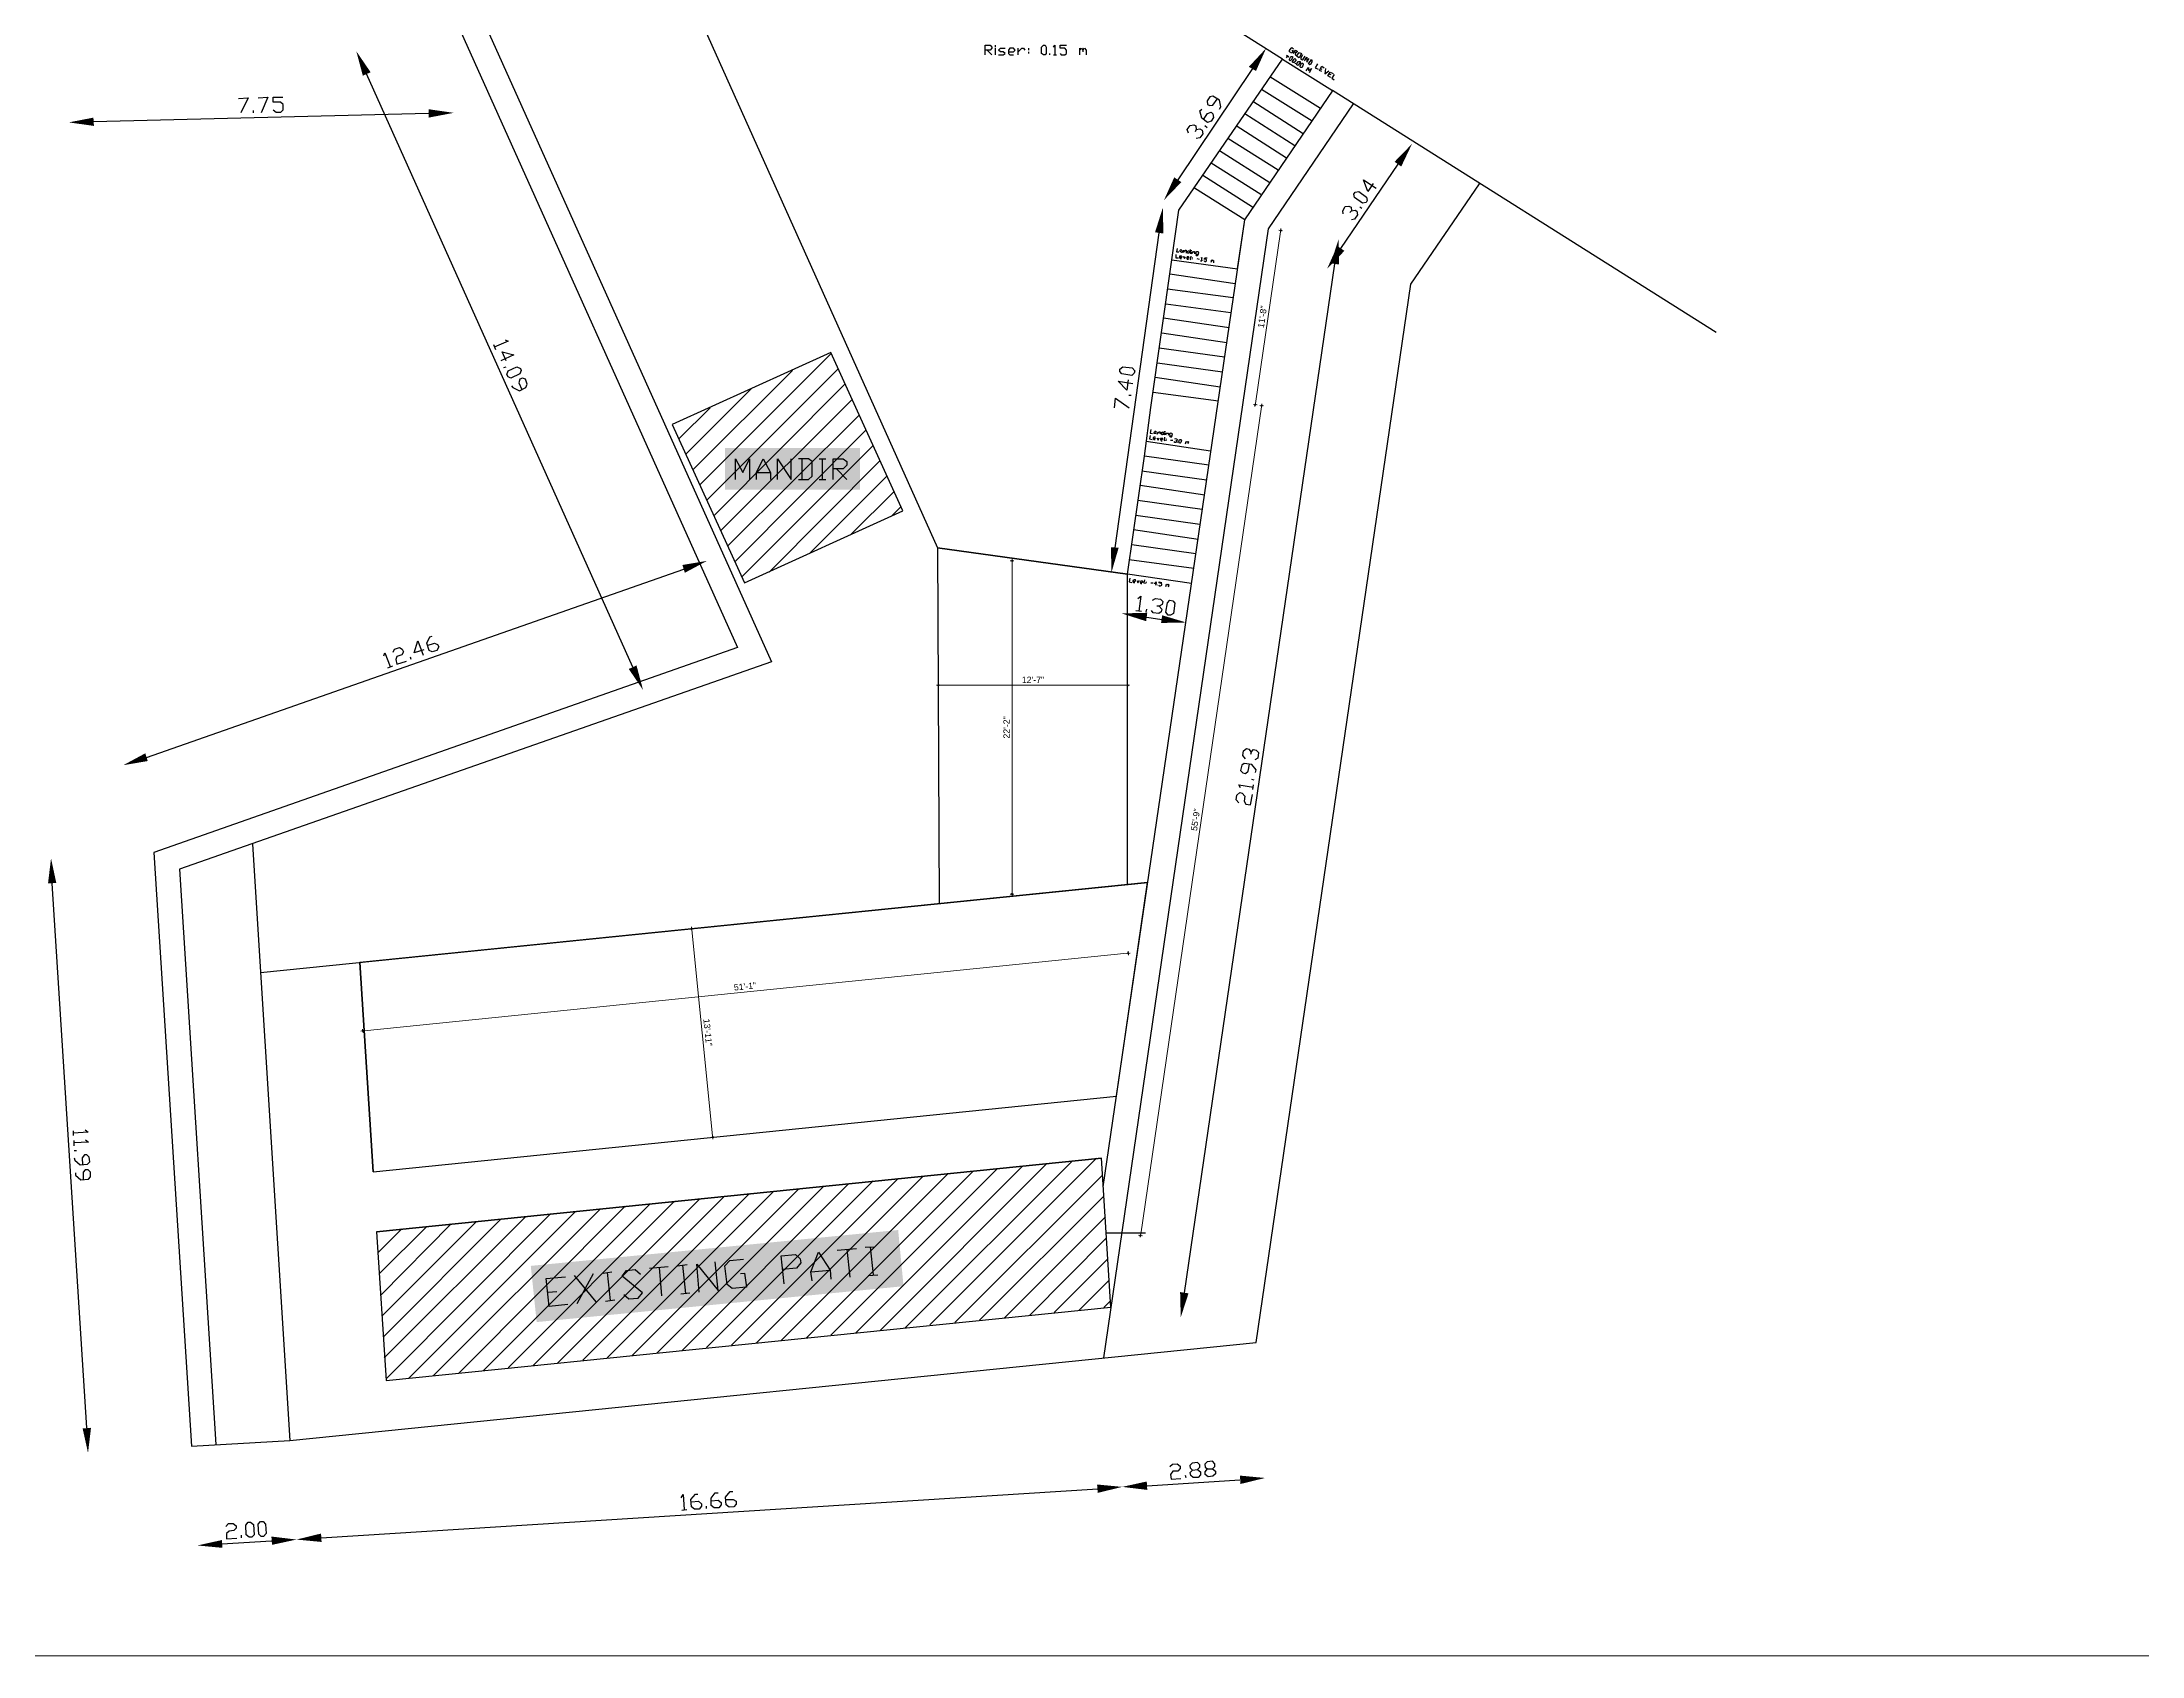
# Model space of a CAD drawing. Header units: inches. Extents: x 8069 to 17410, y -9620 to -7279.
# Drawn here: x 14004 to 15678, y -9620 to -8333 of the extents above; entities that cross this region are included whole.
import ezdxf

# ---------------------------------------------------------------- set-up
doc = ezdxf.new("R2010")
doc.units = ezdxf.units.IN
doc.header["$LTSCALE"] = 0.5
doc.header["$MEASUREMENT"] = 0
doc.header["$PDMODE"] = 66
doc.layers.add('hatch', color=9, linetype='Continuous', lineweight=0)
for name, color, linetype in [('PDF_0', 7, 'Continuous'), ('PDF_Dimensions', 7, 'Continuous'), ('PDF_hatch', 7, 'Continuous'), ('PDF_mandir', 7, 'Continuous'), ('PDF_Pati', 7, 'Continuous'), ('PDF_Road', 7, 'Continuous'), ('PDF_SectionCutEdges', 7, 'Continuous'), ('PDF_SITE', 7, 'Continuous'), ('PDF_stairs', 7, 'Continuous'), ('PDF_TEXT', 7, 'Continuous')]:
    doc.layers.add(name, color=color, linetype=linetype)
doc.styles.get("Standard").update_dxf_attribs({"font": 'arial.ttf'})
doc.dimstyles.new('S8', dxfattribs={"dimtxt": 5, "dimasz": 1, "dimexe": 6, "dimexo": 18, "dimgap": 1.9375, "dimtad": 1, "dimdec": 0, "dimzin": 3, "dimdsep": 46, "dimlunit": 4, "dimtxsty": 'Standard', "dimblk": 'dot 2', "dimcen": 12, "dimse1": 1, "dimse2": 1, "dimclrd": 1, "dimclre": 1, "dimclrt": 256, "dimadec": 0, "dimazin": 0, "dimtfac": 0.75, "dimtdec": 0, "dimtix": 1, "dimtmove": 1, "dimatfit": 3, "dimldrblk": 'DOT', "dimfxl": 1, "dimtolj": 1, "dimtzin": 0, "dimlwd": 9, "dimlwe": 9, "dimarcsym": 0})

# ---------------------------------------------------------------- blocks, each defined once
blk = doc.blocks.new('dot1')
at = {"layer": 'hatch'}
h = blk.add_hatch(color=256, dxfattribs=at)
edge = h.paths.add_edge_path()
edge.add_arc((0, 0), 1, 0, 360)
for p, q in [((3, 0), (-3, 0)), ((0, 3), (0, -3))]:
    blk.add_line(p, q, dxfattribs=at)
blk.add_circle((0, 0), 1, dxfattribs=at)
blk = doc.blocks.new('dot 2')
at = {"layer": 'hatch', "xscale": 0.5, "yscale": 0.5, "zscale": 0.5}
blk.add_blockref('dot1', (0, 0), dxfattribs=at)
blk = doc.blocks.new('*D852')
at = {"color": 1, "lineweight": 9, "transparency": 16777216}
blk.add_line((14879.5, -9283.3), (14975.8, -8623.8), dxfattribs=at)
at = {"layer": 'Defpoints', "color": 0, "transparency": 16777216}
for p in [(14961.1, -8620.6), (14975.9, -8622.8), (14864.5, -9282.2)]:
    blk.add_point(p, dxfattribs=at)
at = {"color": 1, "lineweight": 9, "transparency": 16777216}
for p, rotation in [((14975.9, -8622.8), 81.6917238725166), ((14879.3, -9284.3), 261.6917238725166)]:
    blk.add_blockref('dot 2', p, dxfattribs=dict(at, rotation=rotation))
at = {"transparency": 16777216, "insert": (14923.2, -8952.9), "char_height": 5, "attachment_point": 5, "rotation": 81.6917}
blk.add_mtext('\\A1;55\'-9"', dxfattribs=at)
blk = doc.blocks.new('_Dot')
at = {"color": 0, "linetype": 'ByBlock', "lineweight": -2}
blk.add_line((-0.5, 0), (-1, 0), dxfattribs=at)
at = {"color": 0, "linetype": 'ByBlock', "const_width": 0.5}
blk.add_lwpolyline([(-0.25, 0, 1), (0.25, 0, 1)], format="xyb", close=True, dxfattribs=at)
blk = doc.blocks.new('*D855')
at = {"color": 1, "lineweight": 9, "transparency": 16777216}
blk.add_line((14971, -8621), (14991, -8484.1), dxfattribs=at)
at = {"layer": 'Defpoints', "color": 0, "transparency": 16777216}
for p in [(14981.4, -8481.7), (14991.1, -8483.1), (14961.1, -8620.6)]:
    blk.add_point(p, dxfattribs=at)
at = {"color": 1, "lineweight": 9, "transparency": 16777216}
for p, rotation in [((14991.1, -8483.1), 81.69172387251645), ((14970.8, -8622), 261.6917238725165)]:
    blk.add_blockref('dot 2', p, dxfattribs=dict(at, rotation=rotation))
at = {"transparency": 16777216, "insert": (14976.5, -8551.9), "char_height": 5, "attachment_point": 5, "rotation": 81.6917}
blk.add_mtext('\\A1;11\'-8"', dxfattribs=at)
blk = doc.blocks.new('*D875')
at = {"color": 1, "lineweight": 9, "transparency": 16777216}
blk.add_line((14538.2, -9205), (14521.5, -9040.8), dxfattribs=at)
at = {"layer": 'Defpoints', "color": 0, "transparency": 16777216}
for p in [(14521.4, -9039.8), (14546.9, -9037.2), (14563.8, -9203.4)]:
    blk.add_point(p, dxfattribs=at)
at = {"color": 1, "lineweight": 9, "transparency": 16777216}
for p, rotation in [((14521.4, -9039.8), 95.80607964918015), ((14538.3, -9206), 275.8060796491802)]:
    blk.add_blockref('dot 2', p, dxfattribs=dict(at, rotation=rotation))
at = {"transparency": 16777216, "insert": (14534.3, -9122.4), "char_height": 5, "attachment_point": 5, "rotation": 275.8061}
blk.add_mtext('\\A1;13\'-11"', dxfattribs=at)
blk = doc.blocks.new('*D876')
at = {"color": 1, "lineweight": 9, "transparency": 16777216}
blk.add_line((14260.3, -9121.2), (14868.6, -9059.4), dxfattribs=at)
at = {"layer": 'Defpoints', "color": 0, "transparency": 16777216}
for p in [(14869.6, -9059.3), (14872.6, -9088.1), (14262.2, -9150.1)]:
    blk.add_point(p, dxfattribs=at)
at = {"color": 1, "lineweight": 9, "transparency": 16777216}
for p, rotation in [((14869.6, -9059.3), 5.79831544820977), ((14259.3, -9121.3), 185.7983154482098)]:
    blk.add_blockref('dot 2', p, dxfattribs=dict(at, rotation=rotation))
at = {"transparency": 16777216, "insert": (14564, -9085.8), "char_height": 5, "attachment_point": 5, "rotation": 5.7983}
blk.add_mtext('\\A1;51\'-1"', dxfattribs=at)
blk = doc.blocks.new('*D877')
at = {"color": 1, "lineweight": 9, "transparency": 16777216}
blk.add_line((14776.9, -8747.5), (14776.9, -9011.1), dxfattribs=at)
at = {"layer": 'Defpoints', "color": 0, "transparency": 16777216}
for p in [(14793.3, -8746.5), (14776.9, -9012.1), (14794, -9012.1)]:
    blk.add_point(p, dxfattribs=at)
at = {"color": 1, "lineweight": 9, "transparency": 16777216}
for p, rotation in [((14776.9, -8746.5), 90), ((14776.9, -9012.1), 270)]:
    blk.add_blockref('dot 2', p, dxfattribs=dict(at, rotation=rotation))
at = {"transparency": 16777216, "insert": (14772.5, -8879.3), "char_height": 5, "attachment_point": 5, "rotation": 90}
blk.add_mtext('\\A1;22\'-2"', dxfattribs=at)
blk = doc.blocks.new('*D878')
at = {"color": 1, "lineweight": 9, "transparency": 16777216}
blk.add_line((14868, -8845.7), (14719.2, -8845.7), dxfattribs=at)
at = {"layer": 'Defpoints', "color": 0, "transparency": 16777216}
for p in [(14718.2, -8845.7), (14718.2, -8877.9), (14869, -8880.7)]:
    blk.add_point(p, dxfattribs=at)
at = {"color": 1, "lineweight": 9, "transparency": 16777216, "rotation": 180}
blk.add_blockref('dot 2', (14718.2, -8845.7), dxfattribs=at)
at = {"color": 1, "lineweight": 9, "transparency": 16777216}
blk.add_blockref('dot 2', (14869, -8845.7), dxfattribs=at)
at = {"transparency": 16777216, "insert": (14793.6, -8841.3), "char_height": 5, "attachment_point": 5}
blk.add_mtext('\\A1;12\'-7"', dxfattribs=at)

msp = doc.modelspace()

# ---------------------------------------------------------------- linework, layer by layer
for p, q in [((14267.5, -9233.5), (14257, -9066.7)), ((14267.5, -9233.5), (14860.1, -9173.4)), ((14270.3, -9281.4), (14848.1, -9222.8)), ((14851.9, -9282.2), (14883.3, -9282.2))]:
    msp.add_line(p, q)
msp.add_lwpolyline([(14717.5, -8736), (14718.9, -9019.7), (14869, -9004.4), (14869, -8757), (14717.5, -8736)])
msp.add_lwpolyline([(14885, -9002.8), (14257, -9066.7), (14267.5, -9233.5), (14860.1, -9173.4)], close=True)
at = {"layer": 'PDF_0', "lineweight": 25}
for points in [[(13315.2, -8083.9), (14025.4, -8294), (14342.2, -8286.4), (14585.1, -8827), (14113.1, -8992.3), (14142.1, -9451)], [(15338.2, -8564.5), (15032.4, -8371.6)], [(14717.5, -8736), (14869, -8757)], [(14171.2, -8972.3), (14201.2, -9447.7)], [(14177.8, -9074.7), (14885.2, -9002.8)]]:
    msp.add_lwpolyline(points, dxfattribs=at)
at = {"layer": 'PDF_Dimensions', "lineweight": 0}
msp.add_lwpolyline([(12700.2, -9619.6), (16029.4, -9619.6), (16029.4, -7279.4), (12700.2, -7279.4)], close=True, dxfattribs=at)
at = {"layer": 'PDF_Dimensions', "lineweight": 25}
for points in [[(14755.6, -8343), (14755.6, -8335.4), (14759.5, -8335.4), (14760.9, -8336.9), (14760.9, -8337.8), (14759.5, -8339.2), (14755.6, -8339.2)], [(14763.7, -8336.9), (14763.7, -8335.4)], [(14763.7, -8343), (14763.7, -8337.8)], [(14766.1, -8343), (14769.9, -8343), (14771.4, -8342.1), (14769.9, -8340.7), (14767.6, -8340.7), (14766.1, -8339.2), (14767.6, -8337.8), (14771.4, -8337.8)], [(14774.2, -8340.7), (14778, -8340.7), (14779.5, -8339.2), (14778, -8337.8), (14775.2, -8337.8), (14774.2, -8339.2), (14774.2, -8342.1), (14775.2, -8343), (14778, -8343)], [(14781.8, -8343), (14781.8, -8337.8)], [(14781.8, -8340.7), (14784.7, -8337.8), (14786.1, -8337.8), (14787.1, -8339.2)], [(14789.9, -8337.8), (14789.9, -8339.2)], [(14809.9, -8336.9), (14810.9, -8335.4), (14810.9, -8343)], [(14815.2, -8342.1), (14816.1, -8343), (14819, -8343), (14820.4, -8342.1), (14820.4, -8339.2), (14819, -8337.8), (14815.2, -8337.8), (14815.2, -8335.4), (14820.4, -8335.4)], [(14830.9, -8343), (14830.9, -8337.8)], [(14830.9, -8339.2), (14832.3, -8337.8), (14833.3, -8339.2), (14833.3, -8340.7)], [(14833.3, -8339.2), (14834.7, -8337.8), (14836.1, -8339.2), (14836.1, -8343)], [(15000, -8339.7), (15001, -8339.7), (15000, -8341.6), (14998.1, -8340.7), (14998.1, -8339.7), (14999.5, -8337.8), (15000, -8337.3), (15001.4, -8338.3)], [(14757.1, -8339.2), (14760.9, -8343)], [(14789.9, -8340.7), (14789.9, -8342.1)], [(14807.1, -8343), (14807.1, -8342.1)], [(14809.9, -8343), (14812.3, -8343)], [(14968.6, -8354), (14909, -8442.6)], [(14995.7, -8345.4), (14997.1, -8343.5)], [(14997.6, -8345), (14995.7, -8343.5)], [(15001, -8342.1), (15002.9, -8339.2), (15004.3, -8340.2), (15004.3, -8340.7), (15003.8, -8341.1), (15003.3, -8341.6), (15001.9, -8340.7)], [(15002.4, -8340.7), (15002.9, -8343.5)], [(15002.9, -8350.2), (15002.9, -8349.7)], [(15008.6, -8343), (15007.2, -8345.4), (15007.2, -8346.4), (15008.1, -8346.9), (15009.1, -8346.4), (15010.5, -8344)], [(15010, -8347.8), (15011.9, -8345), (15011.9, -8348.8), (15013.8, -8345.9)], [(15011.4, -8355.9), (15013.3, -8353.1), (15013.3, -8355.4), (15015.7, -8354), (15013.8, -8357.3)], [(15012.9, -8349.7), (15014.3, -8350.7), (15015.3, -8350.2), (15016.2, -8348.3), (15016.2, -8347.3), (15014.8, -8346.9)], [(15015.3, -8346.9), (15013.3, -8349.7)], [(15020.5, -8350.2), (15018.6, -8353.5), (15021, -8354.5)], [(15023.8, -8356.4), (15021.9, -8355.4), (15023.8, -8352.1), (15025.7, -8353.5)], [(15022.9, -8354), (15023.8, -8354.5)], [(15026.7, -8354), (15026.2, -8358.3), (15029.5, -8355.9)], [(14474.6, -8831.3), (14262.2, -8358.3)], [(15031, -8361.1), (15028.6, -8359.7), (15030.5, -8356.9), (15032.9, -8357.8)], [(15029.5, -8358.3), (15031, -8358.8)], [(15033.8, -8358.8), (15031.9, -8361.6), (15033.8, -8363.1)], [(14160.2, -8377.8), (14167.8, -8377.3), (14162.1, -8389.3)], [(14172.1, -8389.3), (14172.1, -8387.3)], [(14175.9, -8377.3), (14183.6, -8376.9), (14178.3, -8389.3)], [(14187.8, -8386.9), (14190.2, -8388.8), (14194, -8388.8), (14195.9, -8386.9), (14195.9, -8382.6), (14193.6, -8380.7), (14187.8, -8380.7), (14187.8, -8376.9), (14195.5, -8376.9)], [(14929.5, -8394.5), (14932.8, -8389.7), (14935.7, -8388.8), (14937.1, -8390.2), (14937.6, -8393.1), (14935.7, -8395.9), (14932.8, -8396.9), (14928.1, -8393.5), (14926.7, -8387.8), (14928.1, -8386.4)], [(14942.4, -8386.4), (14943.3, -8384.5), (14942.4, -8379.2), (14937.1, -8375.9), (14934.7, -8376.4), (14932.4, -8379.7), (14932.8, -8382.6), (14934.7, -8383.5), (14937.1, -8383.1), (14940.5, -8378.3)], [(14311.7, -8389.7), (14044.5, -8396.4)], [(14917.6, -8405.4), (14916.6, -8402.6), (14919, -8399.3), (14921.9, -8398.8), (14923.3, -8399.7), (14923.8, -8402.6), (14922.8, -8404.5)], [(14923.8, -8402.6), (14926.7, -8402.1), (14928.6, -8403.1), (14929, -8405.9), (14926.7, -8409.3), (14923.8, -8409.7)], [(14932.4, -8401.2), (14930.5, -8399.7)], [(15039.1, -8497.4), (15084.8, -8430.2)], [(15064.8, -8445.5), (15060.5, -8452.1), (15057.2, -8442.6), (15067.2, -8449.3)], [(15041, -8469.8), (15040.5, -8467.4), (15042.4, -8464), (15045.3, -8463.6), (15047.2, -8464.5), (15047.6, -8467.4), (15046.2, -8468.8)], [(15047.6, -8467.4), (15050.5, -8466.9), (15051.9, -8467.8), (15052.4, -8470.7), (15050, -8474), (15047.6, -8474.5)], [(15055.7, -8465.5), (15054.3, -8464.5)], [(14859, -8736), (14894.3, -8485)], [(14907.6, -8502.1), (14907.6, -8505), (14909.5, -8505)], [(14908.6, -8497.4), (14908.1, -8500.2), (14910, -8500.2)], [(14910.5, -8504.1), (14911.9, -8504.5), (14912.4, -8504.1), (14911.9, -8503.6), (14910.9, -8503.6), (14910.5, -8503.6), (14910.5, -8504.5), (14910.9, -8505.5), (14911.9, -8505.5)], [(14912.4, -8500.2), (14912.8, -8500.7)], [(14913.3, -8503.6), (14914.3, -8505.5), (14915.2, -8504.1)], [(14913.8, -8500.7), (14913.8, -8498.8)], [(14913.8, -8499.8), (14915.2, -8498.8), (14915.7, -8498.8), (14915.7, -8499.8), (14915.7, -8501.2)], [(14916.2, -8505), (14917.6, -8505), (14918.1, -8504.5), (14917.6, -8504.1), (14916.6, -8504.1), (14916.2, -8504.5), (14916.2, -8505.5), (14916.6, -8506), (14917.6, -8506)], [(14919, -8498.3), (14918.6, -8501.2)], [(14919.5, -8503.6), (14919, -8506), (14919.5, -8506.4)], [(14919.5, -8501.7), (14920, -8499.8)], [(14920, -8499.3), (14920, -8498.8)], [(14920.5, -8501.7), (14920.9, -8499.8)], [(14920.5, -8500.7), (14921.9, -8499.8), (14922.4, -8499.8), (14922.4, -8500.2), (14922.4, -8501.7)], [(14920.5, -8504.5), (14920.5, -8505)], [(14923.3, -8502.6), (14923.8, -8503.1), (14924.7, -8503.1), (14925.2, -8502.6), (14925.7, -8500.7), (14925.2, -8500.2), (14924.3, -8500.2), (14923.3, -8500.7), (14923.3, -8501.7), (14923.8, -8502.1), (14925.2, -8502.1)], [(14927.6, -8505), (14928.1, -8504.5), (14927.6, -8507.4)], [(14930, -8507.4), (14930.5, -8507.9), (14931.4, -8507.9), (14931.9, -8507.4), (14931.9, -8506.4), (14931.4, -8506), (14930, -8506), (14930.5, -8505), (14932.4, -8505)], [(14914.3, -9330), (15034.3, -8509.8)], [(14920.5, -8505.5), (14920.5, -8506)], [(14924.3, -8505.5), (14926.2, -8506)], [(14927.1, -8507.4), (14928.1, -8507.4)], [(14929, -8507.4), (14929, -8506.9)], [(14935.7, -8508.3), (14936.2, -8506.4)], [(14935.7, -8506.9), (14936.7, -8506.4), (14936.7, -8506.9), (14936.7, -8507.4)], [(14936.7, -8506.9), (14937.6, -8506.9), (14937.6, -8507.4), (14937.6, -8508.8)], [(14372.7, -8570.3), (14375.1, -8571.2), (14364.1, -8576)], [(14363.6, -8574.1), (14365, -8577.9)], [(14373.6, -8586.9), (14370.3, -8579.8), (14379.8, -8582.2), (14369.3, -8586.9)], [(14371.7, -8592.2), (14373.6, -8591.7)], [(14377.9, -8606.9), (14378.9, -8608.4), (14384.1, -8610.8), (14389.3, -8608.4), (14390.3, -8605.5), (14388.9, -8601.7), (14386.5, -8600.7), (14384.6, -8601.7), (14383.6, -8604.6), (14386, -8609.8)], [(14869.5, -8602.2), (14868.5, -8610.3), (14861.4, -8603.1), (14873.3, -8605)], [(14858.5, -8624.6), (14859.5, -8616.9), (14870.4, -8624.6)], [(14871.9, -8614.6), (14870, -8614.6)], [(14887.1, -8646.5), (14886.6, -8649.3), (14888.5, -8649.8)], [(14887.6, -8641.7), (14887.1, -8644.6), (14889, -8645)], [(14889.5, -8648.9), (14890.9, -8648.9), (14891.4, -8648.4), (14890.9, -8647.9), (14890, -8647.9), (14889.5, -8648.4), (14889.5, -8649.3), (14890, -8649.8), (14890.9, -8649.8)], [(14891.4, -8644.6), (14891.9, -8645)], [(14892.4, -8648.4), (14893.3, -8650.3), (14894.3, -8648.4)], [(14892.8, -8645.5), (14893.3, -8643.6)], [(14892.8, -8644.6), (14894.3, -8643.6), (14894.7, -8643.6), (14895.2, -8644.1), (14894.7, -8645.5)], [(14895.2, -8649.3), (14896.6, -8649.8), (14897.1, -8649.3), (14897.1, -8648.9), (14895.7, -8648.9), (14895.2, -8648.9), (14895.2, -8649.8), (14895.7, -8650.8), (14896.6, -8650.8)], [(14898.1, -8643.1), (14897.6, -8646)], [(14898.5, -8647.9), (14898.1, -8650.3), (14898.5, -8650.8)], [(14898.5, -8646), (14899, -8644.1)], [(14899, -8643.6), (14899, -8643.1)], [(14899.5, -8646), (14900, -8644.1)], [(14900, -8649.3), (14899.5, -8649.8)], [(14899.5, -8650.3), (14899.5, -8650.8)], [(14900, -8645), (14900.9, -8644.6), (14901.4, -8644.6), (14901.9, -8645), (14901.4, -8646.5)], [(14902.4, -8647), (14902.8, -8647.4), (14903.8, -8647.9), (14904.3, -8647.4), (14904.7, -8645.5), (14904.3, -8645), (14903.3, -8644.6), (14902.8, -8645), (14902.4, -8646), (14902.8, -8646.5), (14904.3, -8647)], [(14903.3, -8650.3), (14905.2, -8650.3)], [(14908.1, -8650.8), (14908.1, -8651.2), (14908.1, -8651.7), (14907.6, -8652.2), (14906.6, -8652.2), (14906.2, -8651.2)], [(14906.6, -8649.3), (14907.1, -8648.9), (14908.1, -8649.3), (14908.6, -8649.8), (14908.6, -8650.3), (14908.1, -8650.8), (14907.6, -8650.8)], [(14909, -8652.2), (14909, -8651.7)], [(14915.2, -8653.1), (14915.7, -8651.2)], [(14915.7, -8651.7), (14916.2, -8651.2), (14916.6, -8651.7), (14916.6, -8652.2)], [(14916.6, -8651.7), (14917.1, -8651.2), (14917.6, -8651.7), (14917.1, -8653.1)], [(14086.9, -8903.2), (14515.1, -8753.2)], [(14870.9, -8760.3), (14870.4, -8763.2), (14872.3, -8763.7)], [(14873.3, -8762.7), (14874.7, -8762.7), (14875.7, -8762.2), (14875.2, -8761.7), (14874.3, -8761.7), (14873.3, -8762.2), (14873.3, -8763.2), (14873.8, -8763.7), (14874.7, -8763.7)], [(14876.6, -8762.2), (14877.1, -8764.1), (14878.5, -8762.2)], [(14879, -8763.2), (14880.4, -8763.7), (14881.4, -8763.2), (14880.9, -8762.7), (14880, -8762.7), (14879.5, -8762.7), (14879, -8763.7), (14879.5, -8764.6), (14880.4, -8764.6)], [(14882.4, -8761.7), (14881.9, -8764.1), (14882.4, -8764.6)], [(14883.3, -8764.1), (14883.3, -8764.6)], [(14883.8, -8763.2), (14883.8, -8763.7)], [(14887.6, -8764.1), (14889.5, -8764.1)], [(14892.4, -8765.1), (14890.4, -8764.6), (14891.9, -8763.2), (14891.4, -8766)], [(14892.8, -8766), (14892.8, -8765.6)], [(14893.8, -8765.6), (14894.3, -8766.5), (14895.2, -8766.5), (14896.2, -8766), (14896.2, -8765.1), (14895.7, -8764.6), (14894.3, -8764.1), (14894.3, -8763.2), (14896.2, -8763.7)], [(14899.5, -8767), (14900, -8765.1)], [(14900, -8765.6), (14900.5, -8765.1), (14900.9, -8765.6), (14900.9, -8766)], [(14900.9, -8765.6), (14901.4, -8765.1), (14901.9, -8765.6), (14901.4, -8767.5)], [(14875.7, -8786), (14880, -8786.5)], [(14877.1, -8776.5), (14879.5, -8774.6), (14878.1, -8786.5)], [(14883.8, -8787.5), (14884.3, -8785.1)], [(14894.3, -8782.7), (14896.2, -8785.1), (14895.7, -8787), (14893.8, -8788.4), (14889.5, -8787.9), (14888.1, -8786)], [(14889, -8777.9), (14891.4, -8776.5), (14895.2, -8777), (14897.1, -8778.9), (14896.6, -8781.3), (14894.3, -8782.7), (14892.4, -8782.7)], [(14310.7, -8814.1), (14316.5, -8812.2), (14318.8, -8813.2), (14319.8, -8815.1), (14318.4, -8818), (14314.6, -8818.9), (14312.2, -8818), (14310.3, -8812.2), (14312.7, -8807), (14314.6, -8806.5)], [(14884.3, -8791.3), (14896.2, -8793.2)], [(14276, -8822.2), (14276.9, -8819.9), (14281.2, -8830.8)], [(14283.6, -8819.4), (14284.5, -8817), (14288.4, -8815.6), (14290.7, -8817), (14291.7, -8818.9), (14290.3, -8821.3), (14286.5, -8822.7), (14285.5, -8825.1), (14286.5, -8828.9), (14294.1, -8826.5)], [(14297.9, -8825.1), (14297.4, -8823.2)], [(14307.9, -8817.5), (14300.3, -8819.9), (14303.1, -8810.3), (14307.4, -8821.8)], [(14279.3, -8831.8), (14283.1, -8830.3)], [(14962.9, -8904.2), (14960.9, -8901.8), (14961.4, -8898), (14963.8, -8896.1), (14965.7, -8896.6), (14967.6, -8898.9), (14967.1, -8900.8)], [(14967.6, -8898.9), (14969.5, -8897), (14971.4, -8897.5), (14973.3, -8899.4), (14972.9, -8903.7), (14970.5, -8905.1)], [(14971, -8915.1), (14971.4, -8913.2), (14968.1, -8908.9), (14961.9, -8908), (14960, -8909.4), (14959, -8913.7), (14960.9, -8915.6), (14962.9, -8916.1), (14965.2, -8914.2), (14966.2, -8908.5)], [(14970, -8921.3), (14968.1, -8920.8)], [(14957.6, -8939.4), (14955.7, -8937), (14956.2, -8933.2), (14958.6, -8931.3), (14960.5, -8931.8), (14962.4, -8934.2), (14961.9, -8938), (14963.3, -8940.4), (14967.1, -8940.9), (14968.6, -8932.8)], [(14959, -8927.5), (14957.6, -8925.1), (14969.5, -8927)], [(14969, -8928.9), (14969.5, -8925.1)], [(14039.2, -9437.7), (14011.6, -9003.7)], [(14037.8, -9200), (14040.2, -9201.9), (14028.3, -9202.8)], [(14028.3, -9200.9), (14028.3, -9204.7)], [(14038.3, -9208.1), (14040.7, -9210), (14028.8, -9210.5)], [(14028.8, -9208.6), (14028.8, -9212.8)], [(14029.2, -9216.7), (14031.1, -9216.7)], [(14029.2, -9222.4), (14029.7, -9224.3), (14034, -9228.1), (14039.7, -9227.6), (14041.6, -9225.7), (14041.1, -9221.9), (14039.2, -9220), (14037.3, -9220), (14035.4, -9222.4), (14035.9, -9228.1)], [(14030.2, -9234.3), (14030.2, -9236.2), (14034.5, -9240), (14040.7, -9239.5), (14042.1, -9237.6), (14042.1, -9233.8), (14040.2, -9231.9), (14037.8, -9231.9), (14036.4, -9233.8), (14036.4, -9240)], [(14902.8, -9468.6), (14904.7, -9466.7), (14908.6, -9466.3), (14910.9, -9468.2), (14910.9, -9470.1), (14909, -9472.4), (14905.2, -9472.4), (14903.3, -9474.8), (14903.8, -9478.6), (14911.4, -9478.2)], [(14915.7, -9477.7), (14915.2, -9475.8)], [(14924.7, -9471), (14927.1, -9472.9), (14927.1, -9475.3), (14925.2, -9477.2), (14921.4, -9477.2), (14919.5, -9475.8), (14919, -9473.4), (14920.9, -9471.5), (14924.7, -9471), (14926.7, -9469.1), (14926.7, -9467.2), (14924.7, -9465.3), (14920.5, -9465.8), (14918.6, -9467.7), (14919, -9469.6), (14920.9, -9471.5)], [(14936.7, -9470.5), (14939, -9472.4), (14939, -9474.4), (14937.1, -9476.3), (14933.3, -9476.7), (14930.9, -9474.8), (14930.9, -9472.9), (14932.8, -9470.5), (14936.7, -9470.5), (14938.6, -9468.6), (14938.6, -9466.3), (14936.7, -9464.4), (14932.4, -9464.8), (14930.5, -9466.7), (14930.9, -9469.1), (14932.8, -9470.5)], [(14226, -9525.3), (14845.2, -9486.3)], [(14513.2, -9493.4), (14514.6, -9491), (14515.6, -9502.9)], [(14521.3, -9496.7), (14527, -9496.3), (14529.4, -9498.2), (14529.4, -9500.1), (14527.5, -9502.5), (14523.7, -9502.5), (14521.3, -9500.6), (14520.8, -9494.8), (14524.6, -9490.5), (14526.5, -9490.5)], [(14537, -9495.8), (14542.7, -9495.3), (14545.1, -9497.2), (14545.1, -9499.1), (14543.2, -9501.5), (14539.4, -9501.5), (14537, -9499.6), (14537, -9493.9), (14540.3, -9489.6), (14542.7, -9489.6)], [(14548.9, -9494.8), (14554.6, -9494.8), (14557, -9496.3), (14557, -9498.6), (14555.1, -9500.6), (14551.3, -9501), (14548.9, -9499.1), (14548.4, -9492.9), (14552.2, -9488.6), (14554.2, -9488.6)], [(14884.7, -9483.9), (14958.6, -9479.1)], [(14513.7, -9503.4), (14517.5, -9502.9)], [(14533.2, -9502), (14533.2, -9500.1)], [(14150.2, -9516.3), (14152.1, -9513.9), (14155.9, -9513.9), (14158.3, -9515.8), (14158.3, -9517.7), (14156.4, -9519.6), (14152.6, -9520.1), (14150.7, -9522), (14150.7, -9526.3), (14158.8, -9525.8)], [(14162.6, -9525.3), (14162.6, -9523.4)], [(14146.9, -9530.1), (14186.4, -9527.7)]]:
    msp.add_lwpolyline(points, dxfattribs=at)
for points in [[(14801.9, -8343), (14800.4, -8342.1), (14800.4, -8336.9), (14801.9, -8335.4), (14803.3, -8335.4), (14804.2, -8336.9), (14804.2, -8342.1), (14803.3, -8343)], [(14998.1, -8347.3), (14998.1, -8346.4), (14999.1, -8344.5), (15000, -8344.5), (15000.5, -8344.5), (15000.5, -8345.4), (14999.5, -8347.3), (14998.6, -8347.8)], [(15000.5, -8348.8), (15000.5, -8348.3), (15001.9, -8346.4), (15002.4, -8345.9), (15002.9, -8346.4), (15003.3, -8346.9), (15001.9, -8349.2), (15001, -8349.2)], [(15003.8, -8344), (15005.7, -8341.1), (15007.6, -8342.1), (15005.7, -8345.4)], [(15004.3, -8351.1), (15003.8, -8350.2), (15005.2, -8348.3), (15006.2, -8348.3), (15006.7, -8348.3), (15006.7, -8349.2), (15005.2, -8351.1), (15004.8, -8351.6)], [(15006.7, -8352.6), (15006.7, -8352.1), (15007.6, -8349.7), (15008.6, -8349.7), (15009.1, -8350.2), (15009.1, -8350.7), (15008.1, -8353.1), (15007.2, -8353.1)], [(15059.1, -8460.7), (15056.2, -8461.2), (15050, -8456.9), (15049.5, -8454), (15050.5, -8452.6), (15053.4, -8452.1), (15059.6, -8456.4), (15060, -8459.3)], [(14911.9, -8500.7), (14911.4, -8500.2), (14910.9, -8499.8), (14910.9, -8498.8), (14911.4, -8498.3), (14911.9, -8498.8), (14912.4, -8499.3), (14912.4, -8500.2)], [(14918.6, -8500.2), (14917.6, -8501.2), (14917.1, -8501.2), (14916.6, -8500.7), (14916.6, -8499.8), (14917.6, -8499.3), (14918.1, -8499.3)], [(14374.1, -8597.9), (14375.1, -8595), (14382.2, -8591.7), (14385.1, -8593.1), (14385.5, -8594.6), (14384.6, -8597.4), (14377.4, -8600.7), (14375.1, -8599.8)], [(14874.3, -8596.9), (14872.3, -8598.8), (14864.3, -8597.4), (14862.8, -8595.5), (14862.8, -8593.6), (14865.2, -8591.7), (14872.8, -8592.6), (14874.7, -8595)], [(14890.9, -8645), (14890.4, -8645), (14890, -8644.6), (14890.4, -8643.6), (14890.9, -8643.1), (14891.4, -8643.1), (14891.9, -8643.6), (14891.4, -8644.6)], [(14898.1, -8645), (14896.6, -8646), (14896.2, -8646), (14895.7, -8645), (14896.2, -8644.1), (14896.6, -8643.6), (14897.1, -8644.1)], [(14910.5, -8652.7), (14910, -8651.7), (14910.5, -8649.8), (14910.9, -8649.8), (14911.4, -8649.8), (14911.9, -8650.3), (14911.4, -8652.2), (14910.9, -8652.7)], [(14901.4, -8789.9), (14899.5, -8787.5), (14900.9, -8779.9), (14902.8, -8777.9), (14905.2, -8778.4), (14906.6, -8780.3), (14905.7, -8788.4), (14903.3, -8789.9)], [(14168.8, -9524.8), (14166.4, -9522.9), (14165.9, -9515.3), (14167.8, -9512.9), (14169.7, -9512.9), (14172.1, -9514.8), (14172.6, -9522.9), (14170.7, -9524.8)], [(14178.3, -9524.4), (14176.4, -9522.5), (14175.9, -9514.4), (14177.8, -9512.5), (14179.8, -9512.5), (14181.7, -9514.4), (14182.1, -9522), (14180.2, -9524.4)]]:
    msp.add_lwpolyline(points, close=True, dxfattribs=at)
at = {"layer": 'PDF_Dimensions', "transparency": 33554559}
for points in [[(14965.7, -8352.6), (14971.4, -8355.9), (14979.5, -8337.8)], [(14265.5, -8356.9), (14259.3, -8359.7), (14254.1, -8340.2)], [(14311.7, -8386.4), (14311.7, -8393.1), (14331.7, -8389.3)], [(14044.5, -8393.1), (14044.9, -8399.7), (14024.9, -8396.9)], [(15081.9, -8428.3), (15087.2, -8432.1), (15095.8, -8414)], [(14906.2, -8440.7), (14911.9, -8444.5), (14898.1, -8458.8)], [(14890.9, -8484.5), (14897.6, -8485.5), (14897.1, -8465)], [(15036.2, -8495.5), (15041.9, -8499.3), (15028.1, -8513.6)], [(15031, -8509.3), (15037.6, -8510.2), (15037.2, -8490.2)], [(14855.7, -8735.6), (14861.9, -8736), (14856.2, -8755.6)], [(14514.1, -8749.8), (14516, -8756), (14533.7, -8746.5)], [(14884.7, -8787.9), (14883.8, -8794.6), (14864.3, -8788.4)], [(14896.6, -8789.9), (14895.7, -8796), (14915.7, -8795.6)], [(14477.5, -8829.9), (14471.3, -8832.7), (14482.7, -8849.4)], [(14085.9, -8899.9), (14087.8, -8906.1), (14068.3, -8909.4)], [(14014.9, -9003.3), (14008.3, -9003.7), (14010.7, -8983.7)], [(14910.9, -9329.5), (14917.6, -9330.5), (14911.4, -9349.6)], [(14042.6, -9437.7), (14035.9, -9438.2), (14040.2, -9457.7)], [(14958.6, -9475.8), (14959, -9482.5), (14978.6, -9477.7)], [(14844.7, -9482.9), (14845.2, -9489.6), (14864.7, -9484.8)], [(14884.3, -9480.5), (14884.7, -9487.2), (14864.7, -9484.8)], [(14186.4, -9524.4), (14186.9, -9531), (14206.4, -9526.8)], [(14226, -9522), (14226.4, -9528.7), (14206.4, -9526.8)], [(14146.9, -9527.2), (14147.4, -9533.4), (14127.4, -9531.5)]]:
    msp.add_solid(points, dxfattribs=at)
at = {"layer": 'PDF_hatch', "lineweight": 25}
for points in [[(14528, -8686), (14632.8, -8581.2)], [(14522.7, -8673.6), (14601.8, -8594.6)], [(14533.7, -8697.9), (14638, -8593.6)], [(14539.4, -8710.3), (14643.7, -8605.5)], [(14517, -8661.2), (14568.9, -8609.3)], [(14544.6, -8722.2), (14649.4, -8617.9)], [(14511.3, -8649.3), (14536.1, -8624.6)], [(14550.3, -8734.6), (14655.1, -8630.3)], [(14556.1, -8747), (14660.4, -8642.2)], [(14561.8, -8758.9), (14666.1, -8654.6)], [(14583.2, -8755.6), (14671.8, -8666.5)], [(14615.6, -8740.3), (14677.1, -8678.9)], [(14648.5, -8725.5), (14682.8, -8691.3)], [(14681.3, -8710.3), (14688.5, -8703.2)], [(14691.8, -9358.1), (14824.7, -9225.2)], [(14711.3, -9355.7), (14844.2, -9222.8)], [(14533.2, -9373.8), (14666.1, -9240.9)], [(14553.2, -9371.9), (14686.1, -9239)], [(14573.2, -9370), (14706.1, -9237.1)], [(14592.7, -9368.1), (14725.6, -9235.2)], [(14612.7, -9366.2), (14745.6, -9233.3)], [(14632.3, -9363.8), (14765.2, -9230.9)], [(14652.3, -9361.9), (14785.2, -9229)], [(14671.8, -9360), (14804.7, -9227.1)], [(14731.4, -9353.8), (14849, -9236.2)], [(14375.1, -9390), (14507.9, -9257.1)], [(14395.1, -9388.1), (14528, -9255.2)], [(14414.6, -9386.2), (14547.5, -9253.3)], [(14434.6, -9383.8), (14567.5, -9251)], [(14454.1, -9381.9), (14587, -9249)], [(14474.1, -9380), (14607, -9247.1)], [(14493.7, -9378.1), (14626.6, -9245.2)], [(14513.7, -9376.2), (14646.6, -9243.3)], [(14750.9, -9351.9), (14850, -9252.9)], [(14273.6, -9331.9), (14329.8, -9275.2)], [(14274.5, -9348.6), (14349.8, -9273.3)], [(14275.5, -9365.3), (14369.3, -9271.4)], [(14276.4, -9381.9), (14389.3, -9269.1)], [(14277.9, -9398.6), (14408.9, -9267.1)], [(14296, -9398.1), (14428.9, -9265.2)], [(14315.5, -9396.2), (14448.4, -9263.3)], [(14335.5, -9394.3), (14468.4, -9261)], [(14355.5, -9391.9), (14488.4, -9259)], [(14770.9, -9350), (14851.4, -9269.5)], [(14270.3, -9281.4), (14270.7, -9281.4)], [(14271.2, -9298.1), (14290.3, -9279.1)], [(14272.6, -9314.8), (14310.3, -9277.1)], [(14790.9, -9348.1), (14852.3, -9286.2)], [(14810.4, -9345.7), (14853.3, -9302.9)], [(14830.4, -9343.8), (14854.2, -9320)], [(14850, -9341.9), (14855.2, -9336.7)]]:
    msp.add_lwpolyline(points, dxfattribs=at)
at = {"layer": 'PDF_mandir', "lineweight": 25}
msp.add_lwpolyline([(14506, -8637.9), (14563.7, -8764.1), (14689.9, -8706.5), (14632.3, -8580.3)], close=True, dxfattribs=at)
at = {"layer": 'PDF_Pati', "lineweight": 25}
msp.add_lwpolyline([(14855.7, -9341.5), (14848.1, -9222.8), (14270.3, -9281.4), (14277.9, -9400)], close=True, dxfattribs=at)
at = {"layer": 'PDF_Road', "lineweight": 25}
for points in [[(14849.5, -9245.7), (14962.4, -8474.5), (15032.9, -8371.2)], [(14850, -9381.9), (14981.4, -8481.7), (15049.1, -8382.1)], [(14971.4, -9369.6), (15094.8, -8526), (15149.6, -8445.9)]]:
    msp.add_lwpolyline(points, dxfattribs=at)
at = {"layer": 'PDF_SectionCutEdges', "lineweight": 25}
msp.add_lwpolyline([(13407.1, -8007.7), (14038.8, -8194.9), (14469.8, -8184), (14717.5, -8736)], dxfattribs=at)
at = {"layer": 'PDF_SITE', "lineweight": 30}
for points in [[(14992.4, -8346.4), (14658.5, -8135.4), (14207.9, -7970.6), (13148.5, -7787.6)], [(13582.9, -7862.9), (13296.6, -8098.7), (14023, -8314), (14329.3, -8306.4), (14558, -8815.6), (14092.6, -8979), (14122.6, -9452.4), (14201.2, -9447.7), (14971.4, -9369.6)]]:
    msp.add_lwpolyline(points, dxfattribs=at)
at = {"layer": 'PDF_stairs', "lineweight": 25}
for points in [[(14920, -8764.6), (14869, -8757), (14882.4, -8663.1), (14887.6, -8624.1), (14904.3, -8506.4), (14910, -8466.9), (14992.4, -8346.4), (15032.4, -8371.6)], [(15016.2, -8395.9), (14975.7, -8370.7)], [(15022.9, -8385.9), (14982.4, -8360.7)], [(15009.1, -8405.9), (14969, -8380.2)], [(14995.7, -8425.5), (14955.7, -8399.7)], [(15002.4, -8415.5), (14962.4, -8390.2)], [(14982.4, -8445), (14942.4, -8419.7)], [(14989.1, -8435), (14949, -8409.7)], [(14975.2, -8454.5), (14935.7, -8429.3)], [(14904.3, -8506.4), (14956.7, -8513.6), (14962.4, -8474.5), (14922.4, -8449.3)], [(14968.6, -8464.5), (14929, -8439.3)], [(14954.8, -8525.5), (14902.8, -8517.9)], [(14953.3, -8536.9), (14900.9, -8529.8)], [(14950, -8560.7), (14897.6, -8553.1)], [(14951.4, -8548.8), (14899.5, -8541.7)], [(14948.1, -8572.6), (14896.2, -8565)], [(14944.8, -8596), (14892.8, -8588.8)], [(14946.2, -8584.1), (14894.3, -8576.9)], [(14942.8, -8607.9), (14890.9, -8600.3)], [(14941.4, -8619.3), (14889.5, -8612.2)], [(14935.2, -8658.9), (14883.8, -8651.2)], [(14933.8, -8670.3), (14882.4, -8663.1)], [(14930.5, -8694.1), (14879, -8686.5)], [(14931.9, -8682.2), (14880.4, -8675.1)], [(14928.6, -8705.5), (14877.1, -8698.4)], [(14925.2, -8729.4), (14873.8, -8721.7)], [(14926.7, -8717.5), (14875.7, -8710.3)], [(14923.3, -8740.8), (14872.3, -8733.6)], [(14921.9, -8752.7), (14870.4, -8745.6)]]:
    msp.add_lwpolyline(points, dxfattribs=at)
at = {"layer": 'PDF_TEXT', "lineweight": 25}
for points in [[(14556.5, -8681.7), (14556.5, -8665.1), (14562.3, -8676), (14567.5, -8665.1), (14567.5, -8681.7)], [(14573.2, -8681.7), (14573.2, -8676), (14578.4, -8665.1), (14584.2, -8676), (14584.2, -8681.7)], [(14589.9, -8681.7), (14589.9, -8665.1), (14600.8, -8681.7), (14600.8, -8665.1)], [(14606.6, -8681.7), (14614.6, -8681.7), (14617.5, -8678.9), (14617.5, -8667.4), (14614.6, -8665.1), (14606.6, -8665.1)], [(14609.4, -8665.1), (14609.4, -8681.7)], [(14623.2, -8665.1), (14628.5, -8665.1)], [(14625.6, -8665.1), (14625.6, -8681.7)], [(14634.2, -8681.7), (14634.2, -8665.1), (14642.3, -8665.1), (14645.1, -8667.4), (14645.1, -8670.3), (14642.3, -8673.2), (14634.2, -8673.2)], [(14573.2, -8676), (14584.2, -8676)], [(14623.2, -8681.7), (14628.5, -8681.7)], [(14637, -8673.2), (14645.1, -8681.7)], [(14510.3, -9308.6), (14518, -9307.6)], [(14514.1, -9308.1), (14516.5, -9330.5)], [(14527.5, -9329.5), (14525.6, -9307.2), (14542.7, -9328.1), (14540.3, -9305.3)], [(14560.3, -9314.8), (14563.7, -9314.3), (14565.1, -9325.7), (14553.7, -9326.7), (14549.9, -9323.4), (14548, -9308.6), (14551.8, -9304.3), (14562.7, -9303.3)], [(14595.1, -9322.9), (14592.7, -9300.5), (14604.2, -9299.5), (14608, -9302.9), (14608.5, -9306.2), (14605.1, -9310.5), (14593.7, -9311.4)], [(14617.5, -9320.5), (14616.6, -9313.4), (14622.7, -9297.6), (14631.8, -9311.9), (14632.3, -9319.1)], [(14637.5, -9296.2), (14652.8, -9294.8)], [(14645.1, -9295.2), (14647.5, -9317.6)], [(14659.9, -9293.8), (14667.5, -9293.3)], [(14663.7, -9293.3), (14666.1, -9315.7)], [(14422.7, -9339.5), (14407.9, -9341), (14405.5, -9318.6), (14420.8, -9317.2)], [(14427.9, -9316.2), (14445.1, -9337.2)], [(14430.3, -9338.6), (14443.2, -9314.8)], [(14450.8, -9314.3), (14457.9, -9313.4)], [(14454.1, -9313.8), (14456.5, -9336.2)], [(14467.5, -9331.5), (14471.3, -9334.8), (14478.9, -9334.3), (14482.2, -9330), (14466, -9316.7), (14469.4, -9312.4), (14476.5, -9311.4), (14480.8, -9315.3)], [(14487.9, -9310.5), (14502.7, -9309.1)], [(14495.6, -9310), (14497.5, -9332.4)], [(14616.6, -9313.4), (14631.8, -9311.9)], [(14662.3, -9316.2), (14669.9, -9315.7)], [(14407, -9329.5), (14414.1, -9329.1)], [(14452.7, -9336.7), (14460.3, -9335.7)], [(14512.7, -9331), (14519.9, -9330)]]:
    msp.add_lwpolyline(points, dxfattribs=at)
at = {"layer": 'PDF_TEXT', "color": 7, "true_color": 0xffffff, "transparency": 33554559}
for points in [[(14548, -8656.5), (14548, -8689.8), (14655.6, -8656.5)], [(14548, -8689.8), (14655.6, -8656.5), (14655.6, -8689.8)], [(14393.2, -9308.6), (14397.9, -9353.4), (14686.1, -9280)], [(14397.9, -9353.4), (14686.1, -9280), (14690.4, -9324.8)]]:
    msp.add_solid(points, dxfattribs=at)

# ---------------------------------------------------------------- dimensions: what is measured, and where the dimension line sits
for p1, p2, distance, picture, middle in [((14961.1, -8620.6), (14981.4, -8481.7), -9.8, '*D855', (14976.5, -8551.9)), ((14864.5, -9282.2), (14961.1, -8620.6), -15, '*D852', (14923.2, -8952.9)), ((14563.8, -9203.4), (14546.9, -9037.2), 25.6, '*D875', (14534.3, -9122.4)), ((14262.2173, -9150.066), (14872.5586, -9088.0879), 28.9537, '*D876', (14564.0092, -9085.804))]:
    dim = msp.add_aligned_dim(p1=p1, p2=p2, distance=distance, dimstyle='S8', override={"dimfxl": 2, "dimfxlon": 1, "dimarcsym": 1})
    dim.commit()
    dim.dimension.update_dxf_attribs({"geometry": picture, "text_midpoint": middle})
dim = msp.add_linear_dim(base=(14776.9, -9012.1), p1=(14793.3, -8746.5), p2=(14794, -9012.1), angle=90, dimstyle='S8', override={"dimfxl": 2, "dimfxlon": 1, "dimarcsym": 1})
dim.commit()
dim.dimension.update_dxf_attribs({"geometry": '*D877', "text_midpoint": (14772.5, -8879.3)})
dim = msp.add_linear_dim(base=(14718.2, -8845.7), p1=(14869, -8880.7), p2=(14718.2, -8877.9), dimstyle='S8', override={"dimfxl": 2, "dimfxlon": 1, "dimarcsym": 1})
dim.commit()
dim.dimension.update_dxf_attribs({"geometry": '*D878', "text_midpoint": (14793.6, -8841.3)})

doc.saveas('drawing.dxf')
